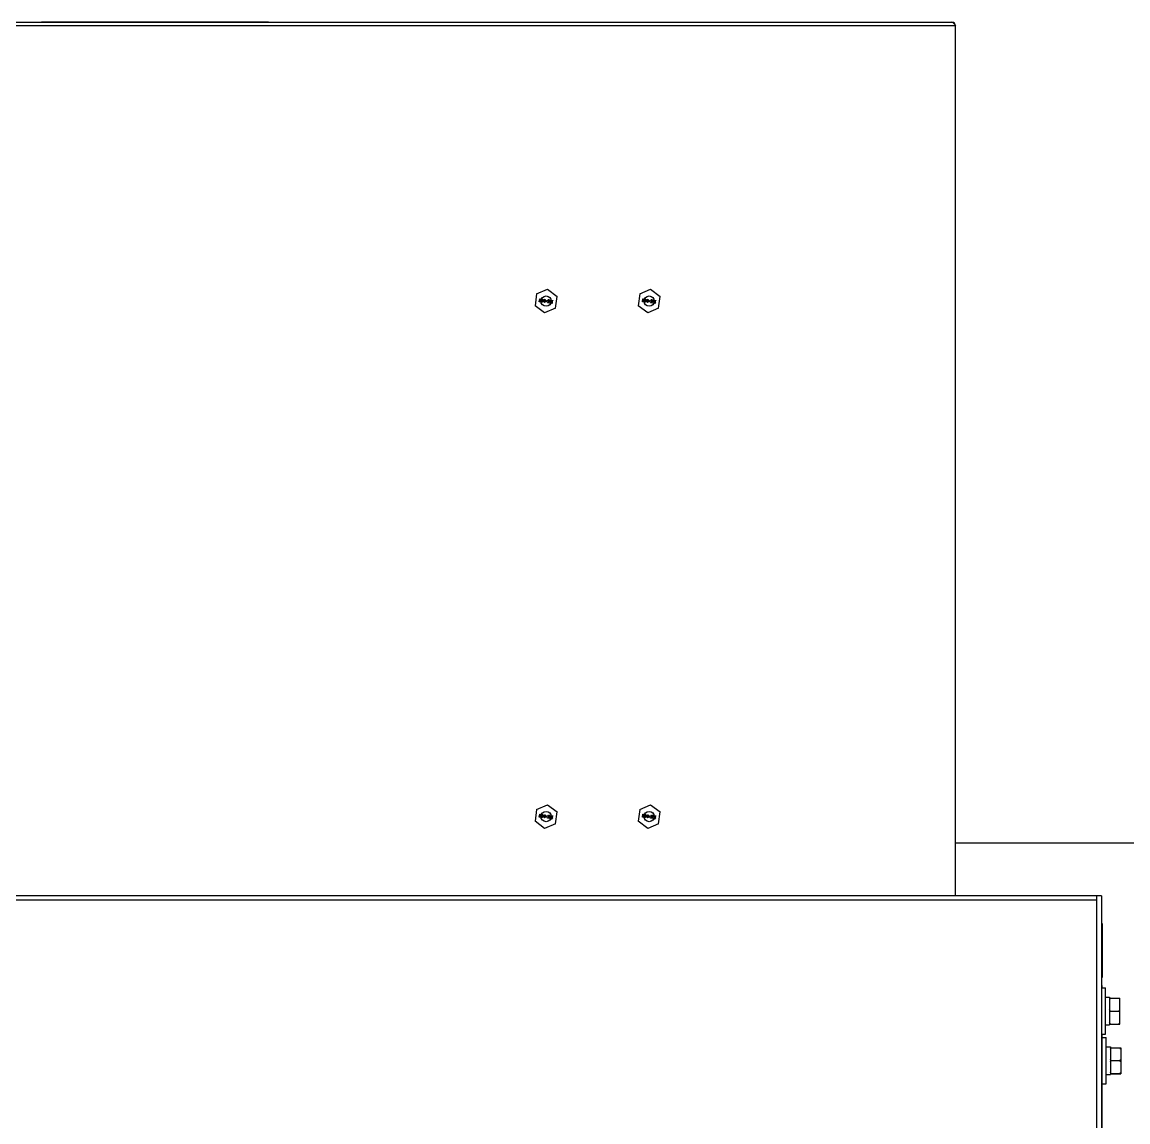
# Model space of a CAD drawing. Header units: millimetres. Extents: x 32496 to 166256, y 3504 to 23939.
# Drawn here: x 41172.9 to 41601.9, y 21352.9 to 21779.6 of the extents above; entities that cross this region are included whole.
import ezdxf

# ---------------------------------------------------------------- set-up
doc = ezdxf.new("R2010")
doc.units = ezdxf.units.MM
for name, color, linetype in [('2401-00854_BSO-M4-25_1_0', 7, 'Continuous'), ('2401-01144-S-M6-16HWM_1_0', 7, 'Continuous'), ('4215-19366_1_1_0', 7, 'Continuous'), ('4215-19373_1_1_0', 7, 'Continuous'), ('4215-23304_2_1_1_0', 7, 'Continuous'), ('4215-HRQZZ01_1_1_0', 7, 'Continuous'), ('4403-10194_1_0', 7, 'Continuous'), ('QIAOJIA-1_0', 7, 'Continuous')]:
    doc.layers.add(name, color=color, linetype=linetype)

msp = doc.modelspace()

# ---------------------------------------------------------------- linework, layer by layer
at = {"layer": '2401-00854_BSO-M4-25_1_0', "color": 7, "linetype": 'Continuous'}
for p, q in [((41372.51, 21674.18), (41376.767, 21675.971)), ((41376.767, 21675.971), (41380.447, 21673.179)), ((41412.51, 21674.18), (41416.767, 21675.971)), ((41416.767, 21675.971), (41420.447, 21673.179)), ((41372.51, 21674.18), (41371.932, 21669.597)), ((41373.56, 21671.115), (41373.71, 21672.305)), ((41373.827, 21672.033), (41373.709, 21671.096)), ((41373.71, 21672.305), (41373.933, 21672.277)), ((41373.827, 21672.033), (41374.056, 21671.052)), ((41374.171, 21671.166), (41373.933, 21672.277)), ((41374.677, 21672.184), (41374.171, 21671.166)), ((41374.254, 21671.027), (41374.72, 21671.921)), ((41374.602, 21670.984), (41374.72, 21671.921)), ((41374.677, 21672.184), (41374.901, 21672.155)), ((41374.901, 21672.155), (41374.751, 21670.965)), ((41374.994, 21671.294), (41375.013, 21671.446)), ((41375.694, 21672.055), (41375.013, 21671.446)), ((41375.186, 21671.425), (41375.669, 21671.853)), ((41375.186, 21671.425), (41375.608, 21671.371)), ((41375.608, 21671.371), (41375.669, 21671.853)), ((41375.694, 21672.055), (41375.843, 21672.037)), ((41375.843, 21672.037), (41375.757, 21671.353)), ((41375.757, 21671.353), (41376.005, 21671.321)), ((41376.005, 21671.321), (41375.986, 21671.169)), ((41376.365, 21671.379), (41376.197, 21671.246)), ((41376.219, 21671.217), (41376.359, 21671.328)), ((41376.263, 21671.572), (41376.235, 21671.55)), ((41376.235, 21671.55), (41376.365, 21671.379)), ((41376.371, 21671.43), (41376.263, 21671.572)), ((41376.336, 21671.151), (41376.359, 21671.328)), ((41376.371, 21671.43), (41376.394, 21671.607)), ((41376.408, 21671.322), (41376.386, 21671.145)), ((41376.394, 21671.607), (41376.443, 21671.601)), ((41376.408, 21671.322), (41376.516, 21671.18)), ((41376.415, 21671.373), (41376.583, 21671.506)), ((41376.544, 21671.202), (41376.415, 21671.373)), ((41376.443, 21671.601), (41376.421, 21671.423)), ((41376.561, 21671.534), (41376.421, 21671.423)), ((41376.583, 21671.506), (41376.561, 21671.534)), ((41377.476, 21671.393), (41376.701, 21670.848)), ((41376.863, 21671.728), (41376.825, 21671.63)), ((41376.949, 21671.614), (41376.825, 21671.63)), ((41376.975, 21671.817), (41376.863, 21671.728)), ((41376.949, 21671.614), (41377.008, 21671.684)), ((41377.08, 21671.855), (41376.975, 21671.817)), ((41377.008, 21671.684), (41377.089, 21671.725)), ((41377.257, 21671.858), (41377.08, 21671.855)), ((41377.089, 21671.725), (41377.216, 21671.735)), ((41377.315, 21671.722), (41377.216, 21671.735)), ((41377.257, 21671.858), (41377.356, 21671.846)), ((41377.315, 21671.722), (41377.436, 21671.681)), ((41377.502, 21671.802), (41377.356, 21671.846)), ((41377.436, 21671.681), (41377.504, 21671.621)), ((41377.538, 21671.488), (41377.476, 21671.393)), ((41377.595, 21671.739), (41377.502, 21671.802)), ((41377.504, 21671.621), (41377.544, 21671.539)), ((41377.538, 21671.488), (41377.544, 21671.539)), ((41377.59, 21671.302), (41377.649, 21671.372)), ((41377.681, 21671.625), (41377.595, 21671.739)), ((41377.649, 21671.372), (41377.687, 21671.47)), ((41377.693, 21671.52), (41377.681, 21671.625)), ((41377.693, 21671.52), (41377.687, 21671.47)), ((41377.844, 21671.115), (41377.927, 21671.774)), ((41377.927, 21671.774), (41378.77, 21671.668)), ((41378.035, 21671.632), (41377.984, 21671.226)), ((41378.754, 21671.541), (41378.035, 21671.632)), ((41378.77, 21671.668), (41378.754, 21671.541)), ((41379.87, 21668.597), (41380.447, 21673.179)), ((41412.51, 21674.18), (41411.932, 21669.597)), ((41413.56, 21671.115), (41413.71, 21672.305)), ((41413.827, 21672.033), (41413.709, 21671.096)), ((41413.71, 21672.305), (41413.933, 21672.277)), ((41413.827, 21672.033), (41414.056, 21671.052)), ((41414.171, 21671.166), (41413.933, 21672.277)), ((41414.677, 21672.184), (41414.171, 21671.166)), ((41414.254, 21671.027), (41414.72, 21671.921)), ((41414.602, 21670.984), (41414.72, 21671.921)), ((41414.677, 21672.184), (41414.901, 21672.155)), ((41414.901, 21672.155), (41414.751, 21670.965)), ((41414.994, 21671.294), (41415.013, 21671.446)), ((41415.694, 21672.055), (41415.013, 21671.446)), ((41415.186, 21671.425), (41415.669, 21671.853)), ((41415.186, 21671.425), (41415.608, 21671.371)), ((41415.608, 21671.371), (41415.669, 21671.853)), ((41415.694, 21672.055), (41415.843, 21672.037)), ((41415.843, 21672.037), (41415.757, 21671.353)), ((41415.757, 21671.353), (41416.005, 21671.321)), ((41416.005, 21671.321), (41415.986, 21671.169)), ((41416.365, 21671.379), (41416.197, 21671.246)), ((41416.219, 21671.217), (41416.359, 21671.328)), ((41416.263, 21671.572), (41416.235, 21671.55)), ((41416.235, 21671.55), (41416.365, 21671.379)), ((41416.371, 21671.43), (41416.263, 21671.572)), ((41416.336, 21671.151), (41416.359, 21671.328)), ((41416.371, 21671.43), (41416.394, 21671.607)), ((41416.408, 21671.322), (41416.386, 21671.145)), ((41416.394, 21671.607), (41416.443, 21671.601)), ((41416.408, 21671.322), (41416.516, 21671.18)), ((41416.415, 21671.373), (41416.583, 21671.506)), ((41416.544, 21671.202), (41416.415, 21671.373)), ((41416.443, 21671.601), (41416.421, 21671.423)), ((41416.561, 21671.534), (41416.421, 21671.423)), ((41416.583, 21671.506), (41416.561, 21671.534)), ((41417.476, 21671.393), (41416.701, 21670.848)), ((41416.863, 21671.728), (41416.825, 21671.63)), ((41416.949, 21671.614), (41416.825, 21671.63)), ((41416.975, 21671.817), (41416.863, 21671.728)), ((41416.949, 21671.614), (41417.008, 21671.684)), ((41417.08, 21671.855), (41416.975, 21671.817)), ((41417.008, 21671.684), (41417.089, 21671.725)), ((41417.257, 21671.858), (41417.08, 21671.855)), ((41417.089, 21671.725), (41417.216, 21671.735)), ((41417.315, 21671.722), (41417.216, 21671.735)), ((41417.257, 21671.858), (41417.356, 21671.846)), ((41417.315, 21671.722), (41417.436, 21671.681)), ((41417.502, 21671.802), (41417.356, 21671.846)), ((41417.436, 21671.681), (41417.504, 21671.621)), ((41417.538, 21671.488), (41417.476, 21671.393)), ((41417.595, 21671.739), (41417.502, 21671.802)), ((41417.504, 21671.621), (41417.544, 21671.539)), ((41417.538, 21671.488), (41417.544, 21671.539)), ((41417.59, 21671.302), (41417.649, 21671.372)), ((41417.681, 21671.625), (41417.595, 21671.739)), ((41417.649, 21671.372), (41417.687, 21671.47)), ((41417.693, 21671.52), (41417.681, 21671.625)), ((41417.693, 21671.52), (41417.687, 21671.47)), ((41417.844, 21671.115), (41417.927, 21671.774)), ((41417.927, 21671.774), (41418.77, 21671.668)), ((41418.035, 21671.632), (41417.984, 21671.226)), ((41418.754, 21671.541), (41418.035, 21671.632)), ((41418.77, 21671.668), (41418.754, 21671.541)), ((41419.87, 21668.597), (41420.447, 21673.179)), ((41375.612, 21666.806), (41371.932, 21669.597)), ((41373.709, 21671.096), (41373.56, 21671.115)), ((41374.254, 21671.027), (41374.056, 21671.052)), ((41374.751, 21670.965), (41374.602, 21670.984)), ((41375.589, 21671.219), (41374.994, 21671.294)), ((41375.544, 21670.865), (41375.589, 21671.219)), ((41375.693, 21670.846), (41375.544, 21670.865)), ((41379.87, 21668.597), (41375.612, 21666.806)), ((41375.738, 21671.201), (41375.693, 21670.846)), ((41375.986, 21671.169), (41375.738, 21671.201)), ((41376.197, 21671.246), (41376.219, 21671.217)), ((41376.386, 21671.145), (41376.336, 21671.151)), ((41376.516, 21671.18), (41376.544, 21671.202)), ((41376.685, 21670.721), (41376.701, 21670.848)), ((41377.578, 21670.608), (41376.685, 21670.721)), ((41376.9, 21670.823), (41377.59, 21671.302)), ((41376.9, 21670.823), (41377.594, 21670.735)), ((41377.594, 21670.735), (41377.578, 21670.608)), ((41377.815, 21670.887), (41377.852, 21670.78)), ((41377.815, 21670.887), (41377.964, 21670.869)), ((41378.017, 21671.094), (41377.844, 21671.115)), ((41377.852, 21670.78), (41377.913, 21670.669)), ((41377.913, 21670.669), (41378.028, 21670.578)), ((41378.001, 21670.761), (41377.964, 21670.869)), ((41378.117, 21671.287), (41377.984, 21671.226)), ((41378.069, 21670.701), (41378.001, 21670.761)), ((41378.017, 21671.094), (41378.126, 21671.157)), ((41378.028, 21670.578), (41378.149, 21670.537)), ((41378.165, 21670.663), (41378.069, 21670.701)), ((41378.244, 21671.297), (41378.117, 21671.287)), ((41378.126, 21671.157), (41378.228, 21671.17)), ((41378.297, 21670.518), (41378.149, 21670.537)), ((41378.165, 21670.663), (41378.313, 21670.644)), ((41378.377, 21671.151), (41378.228, 21671.17)), ((41378.244, 21671.297), (41378.393, 21671.278)), ((41378.297, 21670.518), (41378.425, 21670.528)), ((41378.416, 21670.657), (41378.313, 21670.644)), ((41378.377, 21671.151), (41378.473, 21671.113)), ((41378.514, 21671.237), (41378.393, 21671.278)), ((41378.497, 21670.699), (41378.416, 21670.657)), ((41378.425, 21670.528), (41378.558, 21670.588)), ((41378.473, 21671.113), (41378.541, 21671.053)), ((41378.556, 21670.768), (41378.497, 21670.699)), ((41378.629, 21671.145), (41378.514, 21671.237)), ((41378.541, 21671.053), (41378.581, 21670.971)), ((41378.59, 21670.841), (41378.556, 21670.768)), ((41378.558, 21670.588), (41378.645, 21670.68)), ((41378.581, 21670.971), (41378.597, 21670.892)), ((41378.59, 21670.841), (41378.597, 21670.892)), ((41378.69, 21671.034), (41378.629, 21671.145)), ((41378.645, 21670.68), (41378.711, 21670.8)), ((41378.724, 21670.902), (41378.69, 21671.034)), ((41378.724, 21670.902), (41378.711, 21670.8)), ((41415.612, 21666.806), (41411.932, 21669.597)), ((41413.709, 21671.096), (41413.56, 21671.115)), ((41414.254, 21671.027), (41414.056, 21671.052)), ((41414.751, 21670.965), (41414.602, 21670.984)), ((41415.589, 21671.219), (41414.994, 21671.294)), ((41415.544, 21670.865), (41415.589, 21671.219)), ((41415.693, 21670.846), (41415.544, 21670.865)), ((41419.87, 21668.597), (41415.612, 21666.806)), ((41415.738, 21671.201), (41415.693, 21670.846)), ((41415.986, 21671.169), (41415.738, 21671.201)), ((41416.197, 21671.246), (41416.219, 21671.217)), ((41416.386, 21671.145), (41416.336, 21671.151)), ((41416.516, 21671.18), (41416.544, 21671.202)), ((41416.685, 21670.721), (41416.701, 21670.848)), ((41417.578, 21670.608), (41416.685, 21670.721)), ((41416.9, 21670.823), (41417.59, 21671.302)), ((41416.9, 21670.823), (41417.594, 21670.735)), ((41417.594, 21670.735), (41417.578, 21670.608)), ((41417.815, 21670.887), (41417.852, 21670.78)), ((41417.815, 21670.887), (41417.964, 21670.869)), ((41418.017, 21671.094), (41417.844, 21671.115)), ((41417.852, 21670.78), (41417.913, 21670.669)), ((41417.913, 21670.669), (41418.028, 21670.578)), ((41418.001, 21670.761), (41417.964, 21670.869)), ((41418.117, 21671.287), (41417.984, 21671.226)), ((41418.069, 21670.701), (41418.001, 21670.761)), ((41418.017, 21671.094), (41418.126, 21671.157)), ((41418.028, 21670.578), (41418.149, 21670.537)), ((41418.165, 21670.663), (41418.069, 21670.701)), ((41418.244, 21671.297), (41418.117, 21671.287)), ((41418.126, 21671.157), (41418.228, 21671.17)), ((41418.297, 21670.518), (41418.149, 21670.537)), ((41418.165, 21670.663), (41418.313, 21670.644)), ((41418.377, 21671.151), (41418.228, 21671.17)), ((41418.244, 21671.297), (41418.393, 21671.278)), ((41418.297, 21670.518), (41418.425, 21670.528)), ((41418.416, 21670.657), (41418.313, 21670.644)), ((41418.377, 21671.151), (41418.473, 21671.113)), ((41418.514, 21671.237), (41418.393, 21671.278)), ((41418.497, 21670.699), (41418.416, 21670.657)), ((41418.425, 21670.528), (41418.558, 21670.588)), ((41418.473, 21671.113), (41418.541, 21671.053)), ((41418.556, 21670.768), (41418.497, 21670.699)), ((41418.629, 21671.145), (41418.514, 21671.237)), ((41418.541, 21671.053), (41418.581, 21670.971)), ((41418.59, 21670.841), (41418.556, 21670.768)), ((41418.558, 21670.588), (41418.645, 21670.68)), ((41418.581, 21670.971), (41418.597, 21670.892)), ((41418.59, 21670.841), (41418.597, 21670.892)), ((41418.69, 21671.034), (41418.629, 21671.145)), ((41418.645, 21670.68), (41418.711, 21670.8)), ((41418.724, 21670.902), (41418.69, 21671.034)), ((41418.724, 21670.902), (41418.711, 21670.8)), ((41372.51, 21474.18), (41371.932, 21469.597)), ((41372.51, 21474.18), (41376.767, 21475.971)), ((41376.767, 21475.971), (41380.447, 21473.179)), ((41412.51, 21474.18), (41411.932, 21469.597)), ((41412.51, 21474.18), (41416.767, 21475.971)), ((41416.767, 21475.971), (41420.447, 21473.179)), ((41373.56, 21471.115), (41373.71, 21472.305)), ((41373.709, 21471.096), (41373.56, 21471.115)), ((41373.827, 21472.033), (41373.709, 21471.096)), ((41373.71, 21472.305), (41373.933, 21472.277)), ((41373.827, 21472.033), (41374.056, 21471.052)), ((41374.171, 21471.166), (41373.933, 21472.277)), ((41374.254, 21471.027), (41374.056, 21471.052)), ((41374.677, 21472.184), (41374.171, 21471.166)), ((41374.254, 21471.027), (41374.72, 21471.921)), ((41374.602, 21470.984), (41374.72, 21471.921)), ((41374.751, 21470.965), (41374.602, 21470.984)), ((41374.677, 21472.184), (41374.901, 21472.155)), ((41374.901, 21472.155), (41374.751, 21470.965)), ((41374.994, 21471.294), (41375.013, 21471.446)), ((41375.589, 21471.219), (41374.994, 21471.294)), ((41375.694, 21472.055), (41375.013, 21471.446)), ((41375.186, 21471.425), (41375.669, 21471.853)), ((41375.186, 21471.425), (41375.608, 21471.371)), ((41375.544, 21470.865), (41375.589, 21471.219)), ((41375.693, 21470.846), (41375.544, 21470.865)), ((41375.608, 21471.371), (41375.669, 21471.853)), ((41375.738, 21471.201), (41375.693, 21470.846)), ((41375.694, 21472.055), (41375.843, 21472.037)), ((41375.986, 21471.169), (41375.738, 21471.201)), ((41375.843, 21472.037), (41375.757, 21471.353)), ((41375.757, 21471.353), (41376.005, 21471.321)), ((41376.005, 21471.321), (41375.986, 21471.169)), ((41376.365, 21471.379), (41376.197, 21471.246)), ((41376.197, 21471.246), (41376.219, 21471.217)), ((41376.219, 21471.217), (41376.359, 21471.328)), ((41376.263, 21471.572), (41376.235, 21471.55)), ((41376.235, 21471.55), (41376.365, 21471.379)), ((41376.371, 21471.43), (41376.263, 21471.572)), ((41376.336, 21471.151), (41376.359, 21471.328)), ((41376.386, 21471.145), (41376.336, 21471.151)), ((41376.371, 21471.43), (41376.394, 21471.607)), ((41376.408, 21471.322), (41376.386, 21471.145)), ((41376.394, 21471.607), (41376.443, 21471.601)), ((41376.408, 21471.322), (41376.516, 21471.18)), ((41376.415, 21471.373), (41376.583, 21471.506)), ((41376.544, 21471.202), (41376.415, 21471.373)), ((41376.443, 21471.601), (41376.421, 21471.423)), ((41376.561, 21471.534), (41376.421, 21471.423)), ((41376.516, 21471.18), (41376.544, 21471.202)), ((41376.583, 21471.506), (41376.561, 21471.534)), ((41376.685, 21470.721), (41376.701, 21470.848)), ((41377.578, 21470.608), (41376.685, 21470.721)), ((41377.476, 21471.393), (41376.701, 21470.848)), ((41376.863, 21471.728), (41376.825, 21471.63)), ((41376.949, 21471.614), (41376.825, 21471.63)), ((41376.975, 21471.817), (41376.863, 21471.728)), ((41376.9, 21470.823), (41377.59, 21471.302)), ((41376.9, 21470.823), (41377.594, 21470.735)), ((41376.949, 21471.614), (41377.008, 21471.684)), ((41377.08, 21471.855), (41376.975, 21471.817)), ((41377.008, 21471.684), (41377.089, 21471.725)), ((41377.257, 21471.858), (41377.08, 21471.855)), ((41377.089, 21471.725), (41377.216, 21471.735)), ((41377.315, 21471.722), (41377.216, 21471.735)), ((41377.257, 21471.858), (41377.356, 21471.846)), ((41377.315, 21471.722), (41377.436, 21471.681)), ((41377.502, 21471.802), (41377.356, 21471.846)), ((41377.436, 21471.681), (41377.504, 21471.621)), ((41377.538, 21471.488), (41377.476, 21471.393)), ((41377.595, 21471.739), (41377.502, 21471.802)), ((41377.504, 21471.621), (41377.544, 21471.539)), ((41377.538, 21471.488), (41377.544, 21471.539)), ((41377.594, 21470.735), (41377.578, 21470.608)), ((41377.59, 21471.302), (41377.649, 21471.372)), ((41377.681, 21471.625), (41377.595, 21471.739)), ((41377.649, 21471.372), (41377.687, 21471.47)), ((41377.693, 21471.52), (41377.681, 21471.625)), ((41377.693, 21471.52), (41377.687, 21471.47)), ((41377.815, 21470.887), (41377.852, 21470.78)), ((41377.815, 21470.887), (41377.964, 21470.869)), ((41377.844, 21471.115), (41377.927, 21471.774)), ((41378.017, 21471.094), (41377.844, 21471.115)), ((41377.852, 21470.78), (41377.913, 21470.669)), ((41377.913, 21470.669), (41378.028, 21470.578)), ((41377.927, 21471.774), (41378.77, 21471.668)), ((41378.001, 21470.761), (41377.964, 21470.869)), ((41378.035, 21471.632), (41377.984, 21471.226)), ((41378.117, 21471.287), (41377.984, 21471.226)), ((41378.069, 21470.701), (41378.001, 21470.761)), ((41378.017, 21471.094), (41378.126, 21471.157)), ((41378.028, 21470.578), (41378.149, 21470.537)), ((41378.754, 21471.541), (41378.035, 21471.632)), ((41378.165, 21470.663), (41378.069, 21470.701)), ((41378.244, 21471.297), (41378.117, 21471.287)), ((41378.126, 21471.157), (41378.228, 21471.17)), ((41378.297, 21470.518), (41378.149, 21470.537)), ((41378.165, 21470.663), (41378.313, 21470.644)), ((41378.377, 21471.151), (41378.228, 21471.17)), ((41378.244, 21471.297), (41378.393, 21471.278)), ((41378.297, 21470.518), (41378.425, 21470.528)), ((41378.416, 21470.657), (41378.313, 21470.644)), ((41378.377, 21471.151), (41378.473, 21471.113)), ((41378.514, 21471.237), (41378.393, 21471.278)), ((41378.497, 21470.699), (41378.416, 21470.657)), ((41378.425, 21470.528), (41378.558, 21470.588)), ((41378.473, 21471.113), (41378.541, 21471.053)), ((41378.556, 21470.768), (41378.497, 21470.699)), ((41378.629, 21471.145), (41378.514, 21471.237)), ((41378.541, 21471.053), (41378.581, 21470.971)), ((41378.59, 21470.841), (41378.556, 21470.768)), ((41378.558, 21470.588), (41378.645, 21470.68)), ((41378.581, 21470.971), (41378.597, 21470.892)), ((41378.59, 21470.841), (41378.597, 21470.892)), ((41378.69, 21471.034), (41378.629, 21471.145)), ((41378.645, 21470.68), (41378.711, 21470.8)), ((41378.724, 21470.902), (41378.69, 21471.034)), ((41378.724, 21470.902), (41378.711, 21470.8)), ((41378.77, 21471.668), (41378.754, 21471.541)), ((41379.87, 21468.597), (41380.447, 21473.179)), ((41413.56, 21471.115), (41413.71, 21472.305)), ((41413.709, 21471.096), (41413.56, 21471.115)), ((41413.827, 21472.033), (41413.709, 21471.096)), ((41413.71, 21472.305), (41413.933, 21472.277)), ((41413.827, 21472.033), (41414.056, 21471.052)), ((41414.171, 21471.166), (41413.933, 21472.277)), ((41414.254, 21471.027), (41414.056, 21471.052)), ((41414.677, 21472.184), (41414.171, 21471.166)), ((41414.254, 21471.027), (41414.72, 21471.921)), ((41414.602, 21470.984), (41414.72, 21471.921)), ((41414.751, 21470.965), (41414.602, 21470.984)), ((41414.677, 21472.184), (41414.901, 21472.155)), ((41414.901, 21472.155), (41414.751, 21470.965)), ((41414.994, 21471.294), (41415.013, 21471.446)), ((41415.589, 21471.219), (41414.994, 21471.294)), ((41415.694, 21472.055), (41415.013, 21471.446)), ((41415.186, 21471.425), (41415.669, 21471.853)), ((41415.186, 21471.425), (41415.608, 21471.371)), ((41415.544, 21470.865), (41415.589, 21471.219)), ((41415.693, 21470.846), (41415.544, 21470.865)), ((41415.608, 21471.371), (41415.669, 21471.853)), ((41415.738, 21471.201), (41415.693, 21470.846)), ((41415.694, 21472.055), (41415.843, 21472.037)), ((41415.986, 21471.169), (41415.738, 21471.201)), ((41415.843, 21472.037), (41415.757, 21471.353)), ((41415.757, 21471.353), (41416.005, 21471.321)), ((41416.005, 21471.321), (41415.986, 21471.169)), ((41416.365, 21471.379), (41416.197, 21471.246)), ((41416.197, 21471.246), (41416.219, 21471.217)), ((41416.219, 21471.217), (41416.359, 21471.328)), ((41416.263, 21471.572), (41416.235, 21471.55)), ((41416.235, 21471.55), (41416.365, 21471.379)), ((41416.371, 21471.43), (41416.263, 21471.572)), ((41416.336, 21471.151), (41416.359, 21471.328)), ((41416.386, 21471.145), (41416.336, 21471.151)), ((41416.371, 21471.43), (41416.394, 21471.607)), ((41416.408, 21471.322), (41416.386, 21471.145)), ((41416.394, 21471.607), (41416.443, 21471.601)), ((41416.408, 21471.322), (41416.516, 21471.18)), ((41416.415, 21471.373), (41416.583, 21471.506)), ((41416.544, 21471.202), (41416.415, 21471.373)), ((41416.443, 21471.601), (41416.421, 21471.423)), ((41416.561, 21471.534), (41416.421, 21471.423)), ((41416.516, 21471.18), (41416.544, 21471.202)), ((41416.583, 21471.506), (41416.561, 21471.534)), ((41416.685, 21470.721), (41416.701, 21470.848)), ((41417.578, 21470.608), (41416.685, 21470.721)), ((41417.476, 21471.393), (41416.701, 21470.848)), ((41416.863, 21471.728), (41416.825, 21471.63)), ((41416.949, 21471.614), (41416.825, 21471.63)), ((41416.975, 21471.817), (41416.863, 21471.728)), ((41416.9, 21470.823), (41417.59, 21471.302)), ((41416.9, 21470.823), (41417.594, 21470.735)), ((41416.949, 21471.614), (41417.008, 21471.684)), ((41417.08, 21471.855), (41416.975, 21471.817)), ((41417.008, 21471.684), (41417.089, 21471.725)), ((41417.257, 21471.858), (41417.08, 21471.855)), ((41417.089, 21471.725), (41417.216, 21471.735)), ((41417.315, 21471.722), (41417.216, 21471.735)), ((41417.257, 21471.858), (41417.356, 21471.846)), ((41417.315, 21471.722), (41417.436, 21471.681)), ((41417.502, 21471.802), (41417.356, 21471.846)), ((41417.436, 21471.681), (41417.504, 21471.621)), ((41417.538, 21471.488), (41417.476, 21471.393)), ((41417.595, 21471.739), (41417.502, 21471.802)), ((41417.504, 21471.621), (41417.544, 21471.539)), ((41417.538, 21471.488), (41417.544, 21471.539)), ((41417.594, 21470.735), (41417.578, 21470.608)), ((41417.59, 21471.302), (41417.649, 21471.372)), ((41417.681, 21471.625), (41417.595, 21471.739)), ((41417.649, 21471.372), (41417.687, 21471.47)), ((41417.693, 21471.52), (41417.681, 21471.625)), ((41417.693, 21471.52), (41417.687, 21471.47)), ((41417.815, 21470.887), (41417.852, 21470.78)), ((41417.815, 21470.887), (41417.964, 21470.869)), ((41417.844, 21471.115), (41417.927, 21471.774)), ((41418.017, 21471.094), (41417.844, 21471.115)), ((41417.852, 21470.78), (41417.913, 21470.669)), ((41417.913, 21470.669), (41418.028, 21470.578)), ((41417.927, 21471.774), (41418.77, 21471.668)), ((41418.001, 21470.761), (41417.964, 21470.869)), ((41418.035, 21471.632), (41417.984, 21471.226)), ((41418.117, 21471.287), (41417.984, 21471.226)), ((41418.069, 21470.701), (41418.001, 21470.761)), ((41418.017, 21471.094), (41418.126, 21471.157)), ((41418.028, 21470.578), (41418.149, 21470.537)), ((41418.754, 21471.541), (41418.035, 21471.632)), ((41418.165, 21470.663), (41418.069, 21470.701)), ((41418.244, 21471.297), (41418.117, 21471.287)), ((41418.126, 21471.157), (41418.228, 21471.17)), ((41418.297, 21470.518), (41418.149, 21470.537)), ((41418.165, 21470.663), (41418.313, 21470.644)), ((41418.377, 21471.151), (41418.228, 21471.17)), ((41418.244, 21471.297), (41418.393, 21471.278)), ((41418.297, 21470.518), (41418.425, 21470.528)), ((41418.416, 21470.657), (41418.313, 21470.644)), ((41418.377, 21471.151), (41418.473, 21471.113)), ((41418.514, 21471.237), (41418.393, 21471.278)), ((41418.497, 21470.699), (41418.416, 21470.657)), ((41418.425, 21470.528), (41418.558, 21470.588)), ((41418.473, 21471.113), (41418.541, 21471.053)), ((41418.556, 21470.768), (41418.497, 21470.699)), ((41418.629, 21471.145), (41418.514, 21471.237)), ((41418.541, 21471.053), (41418.581, 21470.971)), ((41418.59, 21470.841), (41418.556, 21470.768)), ((41418.558, 21470.588), (41418.645, 21470.68)), ((41418.581, 21470.971), (41418.597, 21470.892)), ((41418.59, 21470.841), (41418.597, 21470.892)), ((41418.69, 21471.034), (41418.629, 21471.145)), ((41418.645, 21470.68), (41418.711, 21470.8)), ((41418.724, 21470.902), (41418.69, 21471.034)), ((41418.724, 21470.902), (41418.711, 21470.8)), ((41418.77, 21471.668), (41418.754, 21471.541)), ((41419.87, 21468.597), (41420.447, 21473.179)), ((41375.612, 21466.806), (41371.932, 21469.597)), ((41379.87, 21468.597), (41375.612, 21466.806)), ((41415.612, 21466.806), (41411.932, 21469.597)), ((41419.87, 21468.597), (41415.612, 21466.806))]:
    msp.add_line(p, q, dxfattribs=at)
at = {"layer": '2401-01144-S-M6-16HWM_1_0', "color": 7, "linetype": 'Continuous'}
for p, q in [((41591.64, 21404.888), (41593.24, 21404.888)), ((41593.24, 21386.888), (41593.24, 21404.888)), ((41593.24, 21401.238), (41594.84, 21401.238)), ((41594.84, 21401.238), (41594.84, 21390.538)), ((41594.84, 21400.888), (41598.84, 21400.888)), ((41598.84, 21390.888), (41598.84, 21400.888)), ((41595.14, 21395.888), (41598.54, 21395.888)), ((41593.24, 21390.538), (41594.84, 21390.538)), ((41594.84, 21390.888), (41598.84, 21390.888)), ((41591.64, 21386.888), (41593.24, 21386.888)), ((41591.94, 21385.638), (41593.54, 21385.638)), ((41593.54, 21367.638), (41593.54, 21385.638)), ((41593.54, 21381.988), (41595.14, 21381.988)), ((41595.14, 21381.988), (41595.14, 21371.288)), ((41595.44, 21381.679), (41598.84, 21381.679)), ((41599.14, 21381.67), (41599.14, 21371.606)), ((41595.44, 21376.722), (41598.84, 21376.722)), ((41593.54, 21371.288), (41595.14, 21371.288)), ((41595.44, 21371.68), (41598.84, 21371.68)), ((41595.44, 21371.597), (41598.84, 21371.597)), ((41591.94, 21367.638), (41593.54, 21367.638))]:
    msp.add_line(p, q, dxfattribs=at)
for points, knots in [([(41594.84, 21400.317), (41594.863, 21400.365), (41594.956, 21400.559), (41595.059, 21400.748), (41595.14, 21400.888)], [0, 0, 0, 0, 0.2491573, 1, 1, 1, 1]), ([(41598.84, 21400.317), (41598.817, 21400.365), (41598.723, 21400.559), (41598.621, 21400.748), (41598.54, 21400.888)], [0, 0, 0, 0, 0.249157, 1, 1, 1, 1]), ([(41595.14, 21395.888), (41595.113, 21395.935), (41595.007, 21396.122), (41594.908, 21396.314), (41594.84, 21396.46)], [0, 0, 0, 0, 0.2508769, 1, 1, 1, 1]), ([(41594.84, 21395.317), (41594.863, 21395.365), (41594.956, 21395.559), (41595.059, 21395.748), (41595.14, 21395.888)], [0, 0, 0, 0, 0.2491573, 1, 1, 1, 1]), ([(41598.54, 21395.888), (41598.567, 21395.935), (41598.673, 21396.122), (41598.771, 21396.314), (41598.84, 21396.46)], [0, 0, 0, 0, 0.2508774, 1, 1, 1, 1]), ([(41598.84, 21395.317), (41598.817, 21395.365), (41598.723, 21395.559), (41598.621, 21395.748), (41598.54, 21395.888)], [0, 0, 0, 0, 0.249157, 1, 1, 1, 1]), ([(41595.14, 21390.888), (41595.113, 21390.935), (41595.007, 21391.122), (41594.908, 21391.314), (41594.84, 21391.46)], [0, 0, 0, 0, 0.2508769, 1, 1, 1, 1]), ([(41598.54, 21390.888), (41598.567, 21390.935), (41598.673, 21391.122), (41598.771, 21391.314), (41598.84, 21391.46)], [0, 0, 0, 0, 0.2508774, 1, 1, 1, 1]), ([(41595.44, 21381.679), (41595.413, 21381.679), (41595.313, 21381.676), (41595.213, 21381.673), (41595.14, 21381.67)], [0, 0, 0, 0, 0.2655009, 1, 1, 1, 1]), ([(41595.14, 21381.113), (41595.163, 21381.161), (41595.256, 21381.353), (41595.359, 21381.541), (41595.44, 21381.679)], [0, 0, 0, 0, 0.2491014, 1, 1, 1, 1]), ([(41598.84, 21381.679), (41598.866, 21381.679), (41598.966, 21381.676), (41599.066, 21381.673), (41599.14, 21381.67)], [0, 0, 0, 0, 0.2655023, 1, 1, 1, 1]), ([(41599.14, 21381.113), (41599.117, 21381.161), (41599.023, 21381.353), (41598.921, 21381.541), (41598.84, 21381.679)], [0, 0, 0, 0, 0.249101, 1, 1, 1, 1]), ([(41595.44, 21376.722), (41595.413, 21376.768), (41595.307, 21376.954), (41595.208, 21377.144), (41595.14, 21377.288)], [0, 0, 0, 0, 0.250932, 1, 1, 1, 1]), ([(41595.14, 21376.146), (41595.163, 21376.195), (41595.256, 21376.39), (41595.359, 21376.581), (41595.44, 21376.722)], [0, 0, 0, 0, 0.2492109, 1, 1, 1, 1]), ([(41598.84, 21376.722), (41598.867, 21376.768), (41598.973, 21376.954), (41599.071, 21377.144), (41599.14, 21377.288)], [0, 0, 0, 0, 0.2509325, 1, 1, 1, 1]), ([(41599.14, 21376.146), (41599.117, 21376.195), (41599.023, 21376.39), (41598.921, 21376.581), (41598.84, 21376.722)], [0, 0, 0, 0, 0.2492105, 1, 1, 1, 1]), ([(41595.44, 21371.68), (41595.413, 21371.728), (41595.307, 21371.917), (41595.208, 21372.11), (41595.14, 21372.257)], [0, 0, 0, 0, 0.2508241, 1, 1, 1, 1]), ([(41595.14, 21371.671), (41595.163, 21371.672), (41595.263, 21371.675), (41595.363, 21371.678), (41595.44, 21371.68)], [0, 0, 0, 0, 0.2337023, 1, 1, 1, 1]), ([(41595.44, 21371.597), (41595.413, 21371.598), (41595.313, 21371.601), (41595.213, 21371.604), (41595.14, 21371.606)], [0, 0, 0, 0, 0.2655009, 1, 1, 1, 1]), ([(41598.84, 21371.68), (41598.867, 21371.728), (41598.973, 21371.917), (41599.071, 21372.11), (41599.14, 21372.257)], [0, 0, 0, 0, 0.2508246, 1, 1, 1, 1]), ([(41599.14, 21371.671), (41599.116, 21371.672), (41599.016, 21371.675), (41598.916, 21371.678), (41598.84, 21371.68)], [0, 0, 0, 0, 0.2337031, 1, 1, 1, 1]), ([(41598.84, 21371.597), (41598.866, 21371.598), (41598.966, 21371.601), (41599.066, 21371.604), (41599.14, 21371.606)], [0, 0, 0, 0, 0.2655023, 1, 1, 1, 1])]:
    msp.add_open_spline(points, degree=3, knots=knots, dxfattribs=at)
at = {"layer": '4215-19366_1_1_0', "color": 7, "linetype": 'Continuous'}
for p, q in [((41591.64, 21405.888), (41591.94, 21405.888)), ((41591.94, 21404.888), (41591.94, 21405.888)), ((41591.94, 21318.888), (41591.94, 21386.888))]:
    msp.add_line(p, q, dxfattribs=at)
at = {"layer": '4215-19373_1_1_0', "color": 7, "linetype": 'Continuous'}
for p, q in [((41591.64, 21429.888), (41591.94, 21429.888)), ((41591.94, 21429.888), (41591.94, 21408.888)), ((41591.94, 21408.888), (41591.64, 21408.888))]:
    msp.add_line(p, q, dxfattribs=at)
at = {"layer": '4215-19373_1_1_0', "color": 9, "linetype": 'Continuous'}
msp.add_line((41591.64, 21410.088), (41591.94, 21410.088), dxfattribs=at)
at = {"layer": '4215-19373_1_1_0', "color": 7, "linetype": 'Continuous'}
msp.add_arc((41589.94, 21428.888), 2, 30.00081, 31.60009, dxfattribs=at)
at = {"layer": '4215-23304_2_1_1_0', "color": 7, "linetype": 'Continuous'}
for p, q in [((41591.64, 21440.638), (40857.24, 21440.638)), ((41589.94, 21438.938), (41589.94, 21440.638)), ((41591.64, 21440.638), (41591.64, 20119.138))]:
    msp.add_line(p, q, dxfattribs=at)
at = {"layer": '4215-23304_2_1_1_0', "color": 9, "linetype": 'Continuous'}
for p, q in [((41589.94, 21438.938), (40858.94, 21438.938)), ((41589.94, 20120.838), (41589.94, 21438.938))]:
    msp.add_line(p, q, dxfattribs=at)
at = {"layer": '4215-HRQZZ01_1_1_0', "color": 7, "linetype": 'Continuous'}
for p, q in [((40918.69, 21779.588), (41533.69, 21779.588)), ((41535.09, 21440.638), (41535.09, 21778.188))]:
    msp.add_line(p, q, dxfattribs=at)
at = {"layer": '4215-HRQZZ01_1_1_0', "color": 9, "linetype": 'Continuous'}
msp.add_line((41535.09, 21778.188), (40917.29, 21778.188), dxfattribs=at)
at = {"layer": '4215-HRQZZ01_1_1_0', "color": 7, "linetype": 'Continuous'}
for centre in [(41376.19, 21671.388), (41416.19, 21671.388), (41376.19, 21471.388), (41416.19, 21471.388)]:
    msp.add_circle(centre, 2, dxfattribs=at)
msp.add_arc((41533.69, 21778.188), 1.4, 0, 90, dxfattribs=at)
msp.add_open_spline([(41533.69, 21779.588), (41533.749, 21779.588), (41533.873, 21779.568), (41534.051, 21779.483), (41534.226, 21779.35), (41534.469, 21779.103), (41534.758, 21778.709), (41534.975, 21778.368), (41535.09, 21778.188)], degree=3, knots=[0, 0, 0, 0, 0.086372, 0.1805792, 0.2865927, 0.4073121, 0.6871387, 1, 1, 1, 1], dxfattribs=at)
at = {"layer": '4403-10194_1_0', "color": 7, "linetype": 'Continuous'}
for p, q in [((41180.44, 21779.588), (41180.44, 21779.638)), ((41268.44, 21779.638), (41180.44, 21779.638)), ((41268.44, 21779.638), (41268.44, 21779.588))]:
    msp.add_line(p, q, dxfattribs=at)
at = {"layer": '4403-10194_1_0', "color": 9, "linetype": 'Continuous'}
for p, q in [((41183.44, 21779.638), (41183.44, 21779.588)), ((41265.44, 21779.588), (41265.44, 21779.638))]:
    msp.add_line(p, q, dxfattribs=at)
at = {"layer": 'QIAOJIA-1_0', "color": 7, "linetype": 'Continuous'}
msp.add_line((41670.54, 21461.088), (41535.09, 21461.088), dxfattribs=at)

doc.saveas('drawing.dxf')
